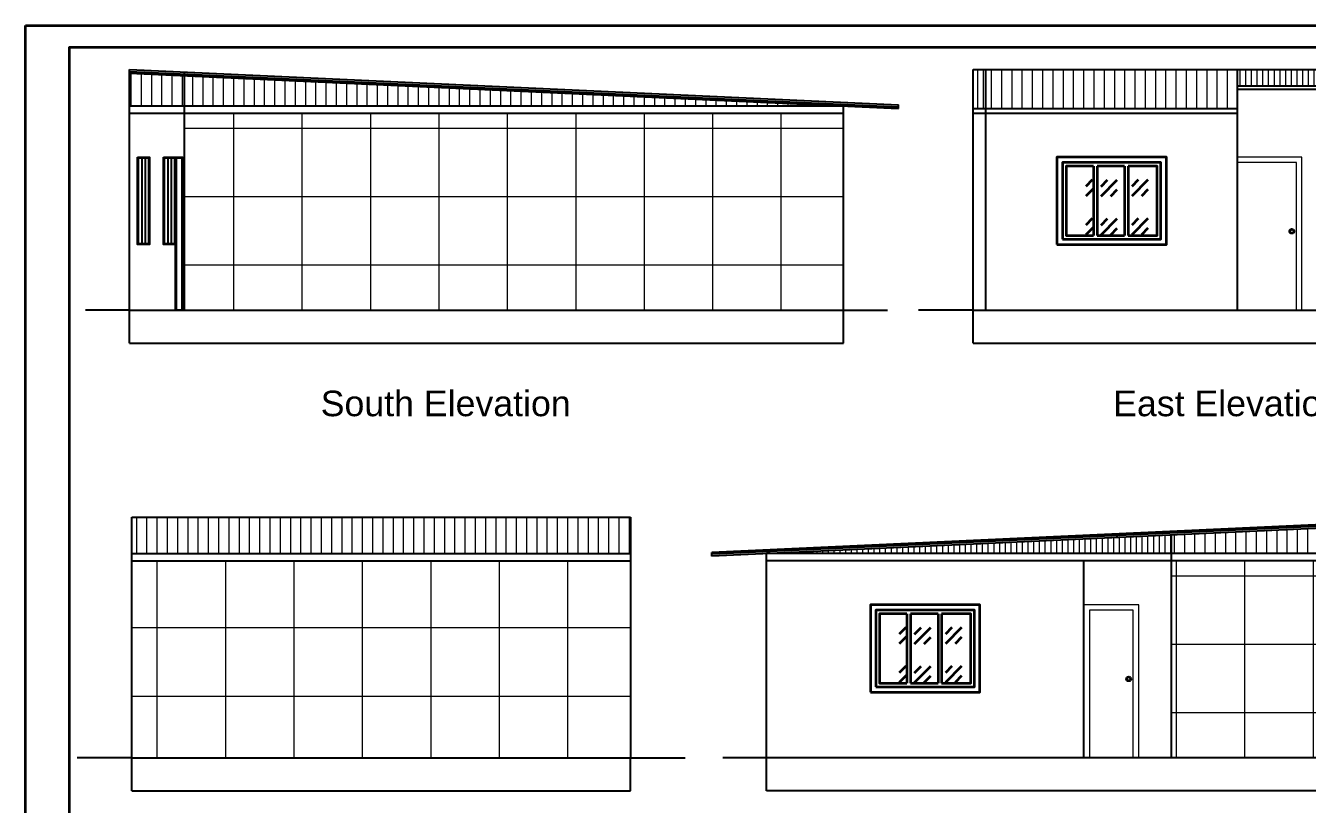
# Model space of a CAD drawing. Header units: inches. Extents: x 392906 to 410488, y -52747 to -40742.
# Drawn here: x 400339 to 401041, y -52423 to -51996 of the extents above; entities that cross this region are included whole.
import ezdxf

# ---------------------------------------------------------------- set-up
doc = ezdxf.new("R2010")
doc.units = ezdxf.units.IN
doc.header["$LTSCALE"] = 2
doc.header["$MEASUREMENT"] = 0
doc.layers.get('0').update_dxf_attribs({"linetype": 'CONTINUOUS'})
for name, color, linetype, lineweight in [('1', 7, 'CONTINUOUS', 13), ('door', 20, 'CONTINUOUS', 35), ('steps', 253, 'CONTINUOUS', 20)]:
    doc.layers.add(name, color=color, linetype=linetype, lineweight=lineweight)
doc.layers.add('Normal Wall', color=7, linetype='CONTINUOUS', lineweight=35, true_color=0xffaf89)
doc.styles.get("Standard").update_dxf_attribs({"font": 'ARIALN.TTF'})

msp = doc.modelspace()

# ---------------------------------------------------------------- hatches: boundary and pattern name
at = {"layer": '1', "ltscale": 5}
h = msp.add_hatch(dxfattribs=at)
h.set_pattern_fill('ANSI37', color=256, scale=300, angle=45, style=0)
h.set_pattern_definition([(90, (1190.09, -2402.314), (-37.5, 0), []), (180, (1190.09, -2402.314), (-4e-15, -37.5), [])])
h.paths.add_polyline_path([(400786.75, -52152.19), (400786.75, -52044.19), (400425.5, -52044.19), (400425.5, -52152.19)])
h = msp.add_hatch(dxfattribs=at)
h.set_pattern_fill('ANSI37', color=256, scale=300, angle=45, style=0)
h.set_pattern_definition([(90, (-1889.367, -1026.26), (-37.5, 0), []), (180, (-1889.367, -1026.26), (-4e-15, -37.5), [])])
h.paths.add_polyline_path([(400669.89, -52289.66), (400396.72, -52289.66), (400396.72, -52397.66), (400669.89, -52397.66)])
h = msp.add_hatch(dxfattribs=at)
h.set_pattern_fill('ANSI37', color=256, scale=300, angle=45, style=0)
h.set_pattern_definition([(90, (544.156, -2647.78), (-37.5, 0), []), (180, (544.156, -2647.78), (-4e-15, -37.5), [])])
h.paths.add_polyline_path([(401135.86, -52289.66), (400966.47, -52289.66), (400966.47, -52397.66), (401135.86, -52397.66)])
at = {"layer": 'door', "ltscale": 0.5}
h = msp.add_hatch(dxfattribs=at)
h.set_pattern_fill('GOST_GLASS', color=256, scale=2.5)
h.set_pattern_definition([(45, (38407.205, -21436.327), (21.21320344, 0), [12.5, -17.5]), (45, (38412.508, -21436.327), (21.21320344, 0), [5, -25]), (45, (38407.205, -21431.024), (21.21320344, 0), [5, -25])])
h.paths.add_polyline_path([(400923.66, -52073.19), (400908.66, -52073.19), (400908.66, -52111.19), (400923.66, -52111.19)])
h = msp.add_hatch(dxfattribs=at)
h.set_pattern_fill('GOST_GLASS', color=256, scale=2.5)
h.set_pattern_definition([(45, (38394.205, -21436.512), (21.21320344, 0), [12.5, -17.5]), (45, (38399.508, -21436.512), (21.21320344, 0), [5, -25]), (45, (38394.205, -21431.209), (21.21320344, 0), [5, -25])])
h.paths.add_polyline_path([(400940.66, -52073.38), (400925.66, -52073.19), (400925.66, -52111.19), (400940.66, -52111.38)])
h = msp.add_hatch(dxfattribs=at)
h.set_pattern_fill('GOST_GLASS', color=256, scale=2.5)
h.set_pattern_definition([(45, (38411.205, -21436.327), (21.21320344, 0), [12.5, -17.5]), (45, (38416.508, -21436.327), (21.21320344, 0), [5, -25]), (45, (38411.205, -21431.024), (21.21320344, 0), [5, -25])])
h.paths.add_polyline_path([(400958.66, -52073.19), (400942.66, -52073.19), (400942.66, -52111.19), (400958.66, -52111.19)])
h = msp.add_hatch(dxfattribs=at)
h.set_pattern_fill('GOST_GLASS', color=256, scale=2.5)
h.set_pattern_definition([(45, (38305.014, -21681.793), (21.21320344, 0), [12.5, -17.5]), (45, (38310.317, -21681.793), (21.21320344, 0), [5, -25]), (45, (38305.014, -21676.49), (21.21320344, 0), [5, -25])])
h.paths.add_polyline_path([(400821.47, -52318.66), (400806.47, -52318.66), (400806.47, -52356.66), (400821.47, -52356.66)])
h = msp.add_hatch(dxfattribs=at)
h.set_pattern_fill('GOST_GLASS', color=256, scale=2.5)
h.set_pattern_definition([(45, (38292.014, -21681.978), (21.21320344, 0), [12.5, -17.5]), (45, (38297.317, -21681.978), (21.21320344, 0), [5, -25]), (45, (38292.014, -21676.675), (21.21320344, 0), [5, -25])])
h.paths.add_polyline_path([(400838.47, -52318.85), (400823.47, -52318.66), (400823.47, -52356.66), (400838.47, -52356.85)])
h = msp.add_hatch(dxfattribs=at)
h.set_pattern_fill('GOST_GLASS', color=256, scale=2.5)
h.set_pattern_definition([(45, (38309.014, -21681.793), (21.21320344, 0), [12.5, -17.5]), (45, (38314.317, -21681.793), (21.21320344, 0), [5, -25]), (45, (38309.014, -21676.49), (21.21320344, 0), [5, -25])])
h.paths.add_polyline_path([(400856.47, -52318.66), (400840.47, -52318.66), (400840.47, -52356.66), (400856.47, -52356.66)])
at = {"layer": 'steps', "ltscale": 0.3}
h = msp.add_hatch(dxfattribs=at)
h.set_pattern_fill('ANSI31', scale=45, angle=45)
h.set_pattern_definition([(90, (1190.089, -2402.314), (-5.625, 0), [])])
h.paths.add_polyline_path([(400425.5, -52023.58), (400395.36, -52022.19), (400395.36, -52040.19), (400425.5, -52040.19)])
h = msp.add_hatch(dxfattribs=at)
h.set_pattern_fill('ANSI31', scale=45, angle=45)
h.set_pattern_definition([(90, (1190.089, -780.7956), (-5.625, 0), [])])
h.paths.add_polyline_path([(400425.5, -52023.58), (400425.5, -52040.19), (400786.75, -52040.19)])
h = msp.add_hatch(dxfattribs=at)
h.set_pattern_fill('ANSI31', scale=25, angle=45)
h.set_pattern_definition([(90, (-549.0944, -789.666), (-3.125, 0), [])])
h.paths.add_polyline_path([(400857.74, -52041.57), (400864.74, -52041.57), (400864.74, -52020.19), (400857.74, -52020.19)])
h = msp.add_hatch(dxfattribs=at)
h.set_pattern_fill('ANSI31', scale=45, angle=45)
h.set_pattern_definition([(90, (-549.0944, -789.666), (-5.625, 0), [])])
h.paths.add_polyline_path([(400864.74, -52020.19), (400864.74, -52041.57), (401002.59, -52041.57), (401002.59, -52020.19)])
h = msp.add_hatch(dxfattribs=at)
h.set_pattern_fill('ANSI31', scale=25, angle=45)
h.set_pattern_definition([(90, (-549.0944, -2402.3138), (-3.125, 0), [])])
h.paths.add_polyline_path([(401130.91, -52029.18), (401130.91, -52020.19), (401002.59, -52020.19), (401002.59, -52029.18)])
h = msp.add_hatch(dxfattribs=at)
h.set_pattern_fill('ANSI31', scale=45, angle=45)
h.set_pattern_definition([(90, (-1889.3666, -1026.261), (-5.625, 0), [])])
h.paths.add_polyline_path([(400669.89, -52265.66), (400396.72, -52265.66), (400396.72, -52285.66), (400669.89, -52285.66)])
h = msp.add_hatch(dxfattribs=at)
h.set_pattern_fill('ANSI31', scale=45, angle=45)
h.set_pattern_definition([(90, (1548.0124, -2647.7794), (-5.625, 0), [])])
h.paths.add_polyline_path([(400966.47, -52275.45), (401135.86, -52267.66), (401135.86, -52285.66), (400966.47, -52285.66)])
h = msp.add_hatch(dxfattribs=at)
h.set_pattern_fill('ANSI31', scale=25, angle=45)
h.set_pattern_definition([(90, (544.1557, -2647.7794), (-3.125, 0), [])])
h.paths.add_polyline_path([(400966.47, -52285.66), (400966.47, -52275.45), (400753.29, -52285.66)])

# ---------------------------------------------------------------- linework, layer by layer
at = {"ltscale": 0.5}
for p, q in [((400395.36, -52020.19), (400816.75, -52039.57)), ((400395.36, -52022.19), (400395.36, -52020.19)), ((400395.36, -52021.19), (400816.75, -52040.57)), ((400395.36, -52152.19), (400395.36, -52022.19)), ((400395.36, -52022.19), (400816.75, -52041.57)), ((400425.5, -52152.19), (400425.5, -52021.61)), ((400857.74, -52041.61), (400857.74, -52020.19)), ((400857.74, -52020.19), (401130.91, -52020.19)), ((400864.74, -52152.19), (400864.74, -52020.19)), ((401002.59, -52152.19), (401002.59, -52020.19)), ((401002.59, -52029.18), (401130.91, -52029.18)), ((401130.91, -52031.18), (401002.59, -52031.18)), ((400395.36, -52040.19), (400786.75, -52040.19)), ((400395.36, -52044.19), (400786.75, -52044.19)), ((400786.75, -52152.19), (400786.75, -52040.19)), ((400816.75, -52041.57), (400816.75, -52039.57)), ((400857.74, -52041.57), (401002.59, -52041.57)), ((400857.74, -52152.19), (400857.74, -52041.61)), ((400857.74, -52041.61), (401002.59, -52041.61)), ((400857.74, -52044.19), (401002.59, -52044.19)), ((400400.36, -52068.69), (400405.88, -52068.69)), ((400400.36, -52115.69), (400400.36, -52068.69)), ((400402.2, -52068.69), (400402.2, -52116.19)), ((400404.04, -52068.69), (400404.04, -52116.19)), ((400405.88, -52068.69), (400405.88, -52115.69)), ((400414.58, -52068.69), (400420.09, -52068.69)), ((400414.58, -52115.69), (400414.58, -52068.69)), ((400416.42, -52068.69), (400416.42, -52116.19)), ((400418.25, -52068.69), (400418.25, -52116.19)), ((400420.09, -52068.69), (400420.09, -52115.69)), ((400405.88, -52115.69), (400400.36, -52115.69)), ((400420.09, -52115.69), (400414.58, -52115.69)), ((400395.36, -52152.19), (400371.36, -52152.19)), ((400395.36, -52152.19), (400786.75, -52152.19)), ((400395.36, -52170.19), (400395.36, -52152.19)), ((400786.75, -52170.19), (400786.75, -52152.19)), ((400786.75, -52152.19), (400810.75, -52152.19)), ((400857.74, -52152.19), (400827.74, -52152.19)), ((400857.74, -52152.19), (401130.91, -52152.19)), ((400857.74, -52170.19), (400857.74, -52152.19)), ((400395.36, -52170.19), (400786.75, -52170.19)), ((400857.74, -52170.19), (401130.91, -52170.19)), ((400396.72, -52287.07), (400396.72, -52265.66)), ((400396.72, -52265.66), (400669.89, -52265.66)), ((400669.89, -52265.66), (400669.89, -52287.07)), ((401135.86, -52265.66), (400714.47, -52285.04)), ((401135.86, -52266.66), (400714.47, -52286.04)), ((401135.86, -52267.66), (400714.47, -52287.04)), ((400936.46, -52274.83), (400936.46, -52276.83)), ((400966.47, -52397.66), (400966.47, -52275.45)), ((400396.72, -52285.66), (400669.89, -52285.66)), ((400396.72, -52397.66), (400396.72, -52287.07)), ((400396.72, -52289.66), (400669.89, -52289.66)), ((400669.89, -52287.07), (400669.89, -52397.66)), ((400714.47, -52287.04), (400714.47, -52285.04)), ((401135.86, -52285.66), (400744.47, -52285.66)), ((400744.47, -52397.66), (400744.47, -52285.66)), ((401135.86, -52289.66), (400744.47, -52289.66)), ((400918.47, -52397.66), (400918.47, -52289.66)), ((400396.72, -52397.66), (400366.72, -52397.66)), ((400396.72, -52397.66), (400669.89, -52397.66)), ((400396.72, -52415.66), (400396.72, -52397.66)), ((400669.89, -52397.66), (400699.89, -52397.66)), ((400669.89, -52415.66), (400669.89, -52397.66)), ((400744.47, -52397.66), (400720.47, -52397.66)), ((401135.86, -52397.66), (400744.47, -52397.66)), ((400744.47, -52415.66), (400744.47, -52397.66)), ((400396.72, -52415.66), (400669.89, -52415.66)), ((401135.86, -52415.66), (400744.47, -52415.66))]:
    msp.add_line(p, q, dxfattribs=at)
for points in [[(400399.86, -52068.19), (400406.38, -52068.19), (400406.38, -52116.19), (400399.86, -52116.19)], [(400414.08, -52068.19), (400420.59, -52068.19), (400420.59, -52116.19), (400414.08, -52116.19)], [(400420.59, -52068.19), (400424.51, -52068.19), (400424.51, -52152.19), (400420.59, -52152.19)]]:
    msp.add_lwpolyline(points, close=True, dxfattribs=at)
msp.add_lwpolyline([(400421.09, -52152.19), (400421.09, -52068.69), (400424.01, -52068.69), (400424.01, -52152.19)], dxfattribs=at)
at = {"layer": 'door', "ltscale": 0.5}
for p, q in [((400923.66, -52073.19), (400923.66, -52111.19)), ((400925.66, -52073.19), (400925.66, -52111.19)), ((400940.66, -52073.19), (400940.66, -52111.19)), ((400942.66, -52073.19), (400942.66, -52111.19)), ((400821.47, -52318.66), (400821.47, -52356.66)), ((400823.47, -52318.66), (400823.47, -52356.66)), ((400838.47, -52318.66), (400838.47, -52356.66)), ((400840.47, -52318.66), (400840.47, -52356.66))]:
    msp.add_line(p, q, dxfattribs=at)
for points in [[(400903.66, -52116.19), (400963.66, -52116.19), (400963.66, -52068.19), (400903.66, -52068.19)], [(400906.66, -52113.19), (400960.66, -52113.19), (400960.66, -52071.19), (400906.66, -52071.19)], [(400801.47, -52361.66), (400861.47, -52361.66), (400861.47, -52313.66), (400801.47, -52313.66)], [(400804.47, -52358.66), (400858.47, -52358.66), (400858.47, -52316.66), (400804.47, -52316.66)]]:
    msp.add_lwpolyline(points, close=True, dxfattribs=at)
for points in [[(400923.66, -52073.19), (400908.66, -52073.19), (400908.66, -52111.19), (400923.66, -52111.19)], [(400940.66, -52073.19), (400925.66, -52073.19)], [(400942.66, -52111.19), (400958.66, -52111.19), (400958.66, -52073.19), (400942.66, -52073.19)], [(400925.66, -52111.19), (400940.66, -52111.19)], [(400821.47, -52318.66), (400806.47, -52318.66), (400806.47, -52356.66), (400821.47, -52356.66)], [(400838.47, -52318.66), (400823.47, -52318.66)], [(400840.47, -52356.66), (400856.47, -52356.66), (400856.47, -52318.66), (400840.47, -52318.66)], [(400823.47, -52356.66), (400838.47, -52356.66)]]:
    msp.add_lwpolyline(points, dxfattribs=at)
for centre in [(401032.39, -52108.89), (400942.96, -52354.35)]:
    msp.add_circle(centre, 1.12, dxfattribs=at)
at = {"layer": 'Normal Wall'}
for points in [[(400338.51, -51996.12), (401396.51, -51996.12), (401396.51, -52746.65), (400338.51, -52746.65)], [(400338.51, -51996.12), (401396.51, -51996.12), (401396.51, -52746.65), (400338.51, -52746.65)], [(401384.6, -52008.03), (400362.32, -52008.03), (400362.32, -52734.74), (401384.6, -52734.74)], [(401384.6, -52008.03), (400362.32, -52008.03), (400362.32, -52734.74), (401384.6, -52734.74)]]:
    msp.add_lwpolyline(points, close=True, dxfattribs=at)
at = {"layer": 'steps', "color": 7, "ltscale": 0.3}
for p, q in [((401037.91, -52068.19), (401002.59, -52068.19)), ((401034.91, -52071.19), (401002.59, -52071.19)), ((401034.91, -52152.19), (401034.91, -52071.19)), ((401037.91, -52152.19), (401037.91, -52068.19)), ((400918.47, -52313.66), (400918.47, -52397.66)), ((400948.47, -52313.66), (400918.47, -52313.66)), ((400921.47, -52316.66), (400921.47, -52397.66)), ((400945.47, -52316.66), (400921.47, -52316.66)), ((400945.47, -52397.66), (400945.47, -52316.66)), ((400948.47, -52397.66), (400948.47, -52313.66))]:
    msp.add_line(p, q, dxfattribs=at)

# ---------------------------------------------------------------- texts
at = {"color": 7, "linetype": 'ByBlock', "lineweight": 5, "char_height": 14, "width": 235.547, "attachment_point": 5}
for s, insert in [('{\\fArial CE|b0|i0|c0|p34;South Elevation}', (400568.69, -52203.4)), ('{\\fArial CE|b0|i0|c0|p34;East Elevation}', (400996.96, -52203.4))]:
    msp.add_mtext(s, dxfattribs=dict(at, insert=insert))

doc.saveas('drawing.dxf')
